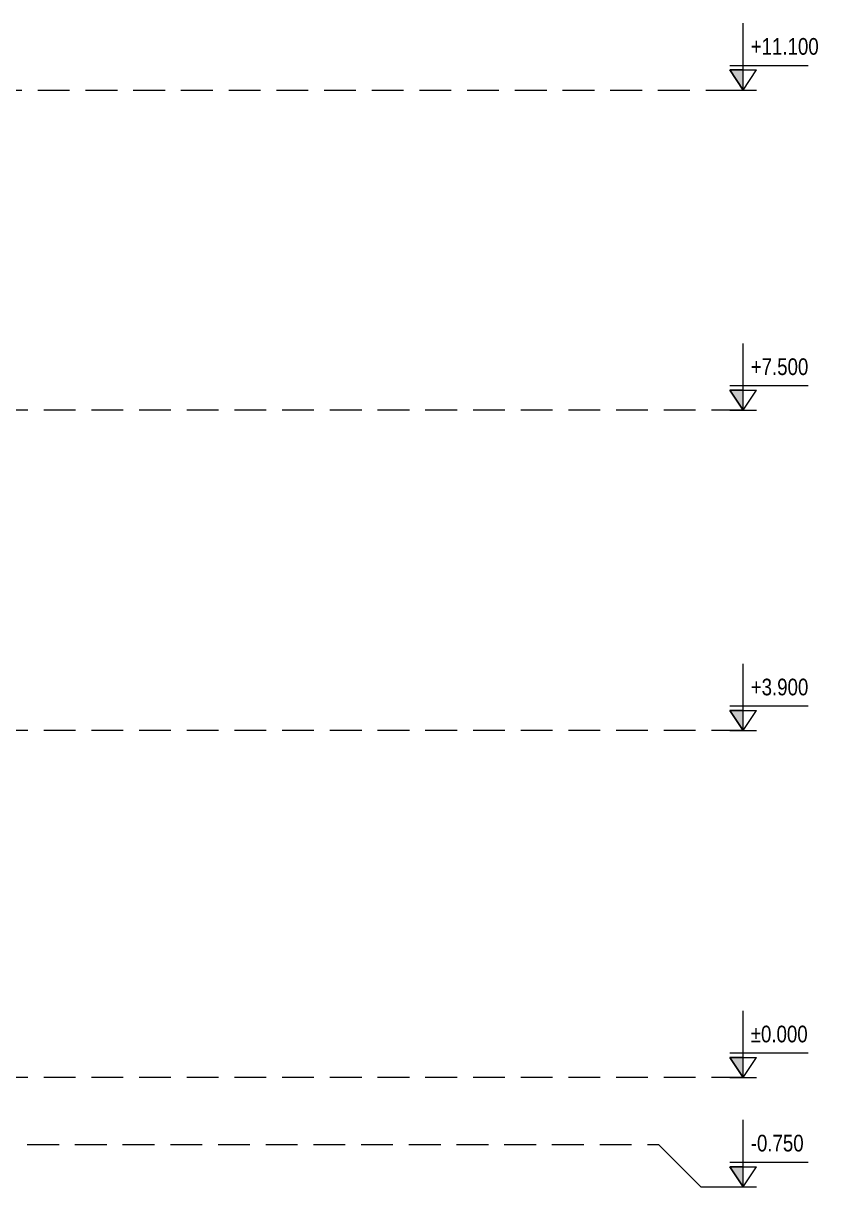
# Model space of a CAD drawing. Header units: millimetres. Extents: x -31177 to 43935, y -145912 to 20306.
# Drawn here: x 7747 to 16883, y -71226 to -58150 of the extents above; entities that cross this region are included whole.
import ezdxf

# ---------------------------------------------------------------- set-up
doc = ezdxf.new("R2010")
doc.units = ezdxf.units.MM
doc.linetypes.add('Hidden', pattern=[535.78125, 357.1875, -178.59375])
doc.layers.add('A-FLOR-LEVL', color=8, linetype='Continuous', lineweight=9)
doc.styles.add('Arial', font='arial.ttf', dxfattribs={"width": 0.8, "height": 187.5})

# ---------------------------------------------------------------- blocks, each defined once
blk = doc.blocks.new('Level - _-000-1742762-MẶT CẮT 3-3')
at = {"layer": 'A-FLOR-LEVL'}
blk.add_hatch(color=256, dxfattribs=at).paths.add_polyline_path([(15834, 225), (15834, 0), (15684, 225)])
for p, q in [((15834, 0), (15834, 750)), ((15684, 277), (16563, 277)), ((15834, 0), (15684, 225)), ((15684, 225), (15984, 225)), ((15834, 225), (15684, 225)), ((15684, 225), (15834, 0)), ((15834, 0), (15984, 225)), ((15834, 0), (15834, 225)), ((15684, 0), (15984, 0))]:
    blk.add_line(p, q, dxfattribs=at)
blk = doc.blocks.new('Level - 000_-1742766-MẶT CẮT 3-3')
at = {"layer": 'A-FLOR-LEVL'}
blk.add_hatch(color=256, dxfattribs=at).paths.add_polyline_path([(15834, 4125), (15834, 3900), (15684, 4125)])
for p, q in [((15834, 3900), (15834, 4650)), ((15684, 4177), (16563, 4177)), ((15834, 3900), (15684, 4125)), ((15684, 4125), (15984, 4125)), ((15834, 4125), (15684, 4125)), ((15684, 4125), (15834, 3900)), ((15834, 3900), (15984, 4125)), ((15834, 3900), (15834, 4125)), ((15684, 3900), (15984, 3900))]:
    blk.add_line(p, q, dxfattribs=at)

msp = doc.modelspace()

# ---------------------------------------------------------------- linework, layer by layer
at = {"layer": 'A-FLOR-LEVL', "linetype": 'Hidden'}
for p, q in [((-2804.9, -58900), (15834.3, -58900)), ((15834.3, -62500), (-2804.9, -62500)), ((15834.3, -66100), (-2804.9, -66100)), ((15834.3, -70000), (-2804.9, -70000)), ((-1852.4, -70750), (14881.8, -70750))]:
    msp.add_line(p, q, dxfattribs=at)
at = {"layer": 'A-FLOR-LEVL'}
for p, q in [((14881.8, -70750), (15358.1, -71226.2)), ((15358.1, -71226.2), (15834.3, -71226.2))]:
    msp.add_line(p, q, dxfattribs=at)

# ---------------------------------------------------------------- block references
for name, p in [('Level - 000_-1742766-MẶT CẮT 3-3', (0, -62800)), ('Level - 000_-1742766-MẶT CẮT 3-3', (0, -66400)), ('Level - 000_-1742766-MẶT CẮT 3-3', (0, -70000)), ('Level - _-000-1742762-MẶT CẮT 3-3', (0, -70000)), ('Level - 000_-1742766-MẶT CẮT 3-3', (0, -75126.2))]:
    msp.add_blockref(name, p, dxfattribs=at)

# ---------------------------------------------------------------- next in the draw order: texts
at = {"layer": 'A-FLOR-LEVL', "char_height": 187.5, "attachment_point": 1, "style": 'Arial', "bg_fill": 3, "box_fill_scale": 1.25, "bg_fill_color": 256, "bg_fill_true_color": 13158600, "bg_fill_transparency": 0}
for s, insert, width in [('+11.100', (15917.8, -58316), 918.734), ('+7.500', (15917.8, -61916), 779.24), ('+3.900', (15917.8, -65516), 779.24), ('±0.000', (15917.8, -69416), 769.62), ('-0.750', (15917.8, -70642.2), 716.709)]:
    msp.add_mtext(s, dxfattribs=dict(at, insert=insert, width=width))

# ---------------------------------------------------------------- next in the draw order: texts
for s, insert, width in [('+11.100', (15917.8, -58316), 918.734), ('+7.500', (15917.8, -61916), 779.24), ('+3.900', (15917.8, -65516), 779.24), ('-0.750', (15917.8, -70642.2), 716.709)]:
    msp.add_mtext(s, dxfattribs=dict(at, insert=insert, width=width))

doc.saveas('drawing.dxf')
